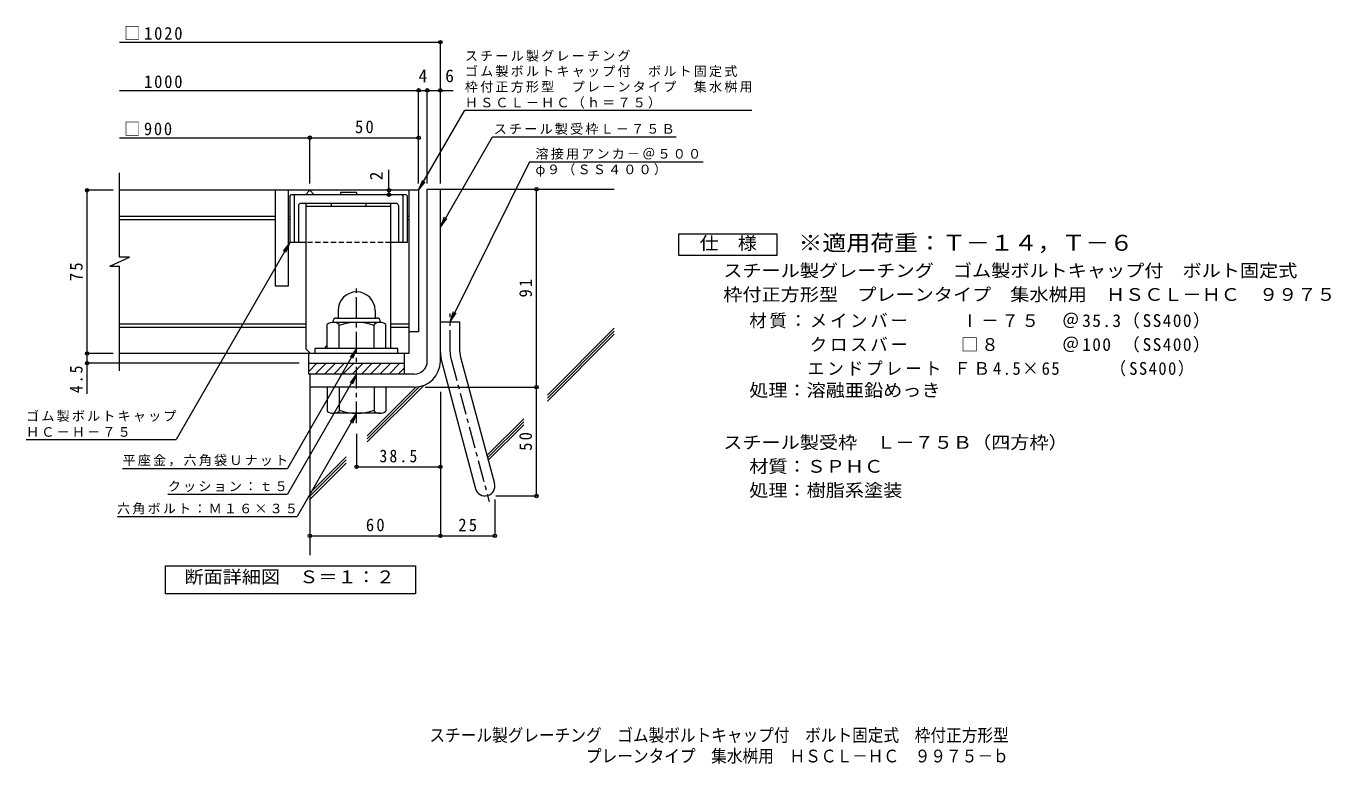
# Model space of a CAD drawing. Units: millimetres on the paper, enlarged 10 times, with parts at other scales. Extents: x -1583 to 1839, y -1939 to 1692.
# Drawn here: x -1162 to 1839, y -1939 to -243 of the extents above; entities that cross this region are included whole.
import ezdxf
from ezdxf.enums import TextEntityAlignment as Align

# ---------------------------------------------------------------- set-up
doc = ezdxf.new("R2010")
doc.units = ezdxf.units.MM
doc.header["$LTSCALE"] = 10
doc.header["$PDMODE"] = 32
doc.header["$PDSIZE"] = 8
for name, pattern in [('CHAIN1', [8, 5, -1, 1, -1]), ('CHAIN2', [12, 9, -1, 1, -1]), ('DASHED1', [1.8, 1.2, -0.6])]:
    doc.linetypes.add(name, pattern=pattern)
for name, color, linetype, lineweight in [('D-1', 2, 'Continuous', 9), ('D-2', 3, 'Continuous', 9), ('D-4', 7, 'Continuous', 9), ('D-5', 7, 'Continuous', 9), ('D-6', 6, 'Continuous', 9), ('D-7', 6, 'Continuous', 9), ('D-8', 4, 'Continuous', 9)]:
    doc.layers.add(name, color=color, linetype=linetype, lineweight=lineweight)
doc.layers.add('F-F_F-Fﾚｲﾔ', color=2, linetype='Continuous')
doc.styles.add('ＭＳ ゴシック', font='')
doc.styles.get('ＭＳ ゴシック').set_extended_font_data('MS Gothic')

msp = doc.modelspace()

# ---------------------------------------------------------------- linework, layer by layer
at = {"layer": 'D-1'}
for p, q in [((-239.21, -617.76), (-209.21, -617.76)), ((-239.21, -1012.76), (-239.21, -617.76)), ((-209.21, -1012.76), (-209.21, -617.76)), ((-444.21, -896.26), (-444.21, -913.76)), ((-359.21, -896.21), (-359.21, -913.76)), ((-469.21, -983.76), (-469.21, -928.95)), ((-456.71, -922.76), (-456.71, -923.76)), ((-347.96, -923.76), (-455.46, -923.76)), ((-447.71, -913.76), (-355.71, -913.76)), ((-441.71, -983.76), (-441.71, -928.95)), ((-361.71, -983.76), (-361.71, -928.95)), ((-346.71, -922.76), (-346.71, -923.76)), ((-334.21, -983.76), (-334.21, -928.95)), ((-209.21, -922.76), (-164.21, -922.76)), ((-164.21, -991.84), (-164.21, -922.76)), ((-306.71, -983.76), (-496.71, -983.76)), ((-496.71, -995.26), (-496.71, -983.76)), ((-306.71, -995.26), (-306.71, -983.76)), ((-511.71, -1017.76), (-291.71, -1017.76)), ((-511.71, -1042.76), (-511.71, -1017.76)), ((-511.71, -1036.44), (-493.02, -1017.76)), ((-496.81, -1042.76), (-471.81, -1017.76)), ((-475.6, -1042.76), (-450.6, -1017.76)), ((-454.38, -1042.76), (-429.38, -1017.76)), ((-433.17, -1042.76), (-408.17, -1017.76)), ((-411.96, -1042.76), (-386.96, -1017.76)), ((-390.74, -1042.76), (-365.74, -1017.76)), ((-369.53, -1042.76), (-344.53, -1017.76)), ((-348.32, -1042.76), (-323.32, -1017.76)), ((-327.11, -1042.76), (-302.11, -1017.76)), ((-291.71, -1042.76), (-291.71, -1017.76)), ((-206.14, -1015.13), (-128.18, -1306.08)), ((-162.67, -1003.48), (-84.71, -1294.44)), ((-269.21, -1042.76), (-511.71, -1042.76)), ((-509.21, -1042.76), (-509.21, -1072.76)), ((-305.89, -1042.76), (-291.71, -1028.57)), ((-269.21, -1072.76), (-509.21, -1072.76)), ((-469.21, -1072.76), (-469.21, -1127.57)), ((-441.71, -1072.76), (-441.71, -1127.57)), ((-361.71, -1072.76), (-361.71, -1127.57)), ((-334.21, -1072.76), (-334.21, -1127.57)), ((-347.96, -1132.76), (-455.46, -1132.76))]:
    msp.add_line(p, q, dxfattribs=at)
at = {"layer": 'D-1', "linetype": 'CHAIN1'}
for p, q in [((-401.71, -1155.62), (-401.71, -837.25)), ((-186.71, -991.83), (-186.71, -903.74)), ((-184.41, -1009.3), (-97.1, -1335.14))]:
    msp.add_line(p, q, dxfattribs=at)
at = {"layer": 'D-1'}
for centre, radius, start, end in [((-401.71, -896.26), 42.5, 90, 180), ((-401.66, -896.21), 42.45, 0, 90), ((-455.46, -944.56), 20.8, 48.6201, 131.38164), ((-447.71, -922.76), 9, 90, 180), ((-401.71, -1043.76), 120, 70.52881, 109.47119), ((-347.96, -944.56), 20.8, 48.61835, 131.37988), ((-355.71, -922.76), 9, 0, 90), ((-269.21, -1012.76), 30, 270, 0), ((-269.21, -1012.76), 60, 270, 0), ((-119.21, -991.83), 90, 180, 195), ((-119.21, -991.84), 45, 180, 195.00002), ((-455.46, -1111.96), 20.8, 228.61835, 311.37988), ((-401.71, -1012.76), 120, 250.52881, 289.47119), ((-347.96, -1111.96), 20.8, 228.6201, 311.38164), ((-106.45, -1300.26), 22.5, 195.00014, 14.99991)]:
    msp.add_arc(centre, radius, start, end, dxfattribs=at)
at = {"layer": 'D-1', "linetype": 'CHAIN2'}
msp.add_arc((-119.21, -991.83), 67.5, 180, 194.99995, dxfattribs=at)
at = {"layer": 'D-2'}
for p, q in [((-946.88, -774.1), (-946.88, -580.26)), ((-259.21, -620.26), (-946.86, -620.26)), ((-589.21, -620.26), (-589.21, -840.26)), ((-559.21, -620.26), (-559.21, -840.26)), ((-281.71, -620.26), (-281.71, -995.26)), ((-259.21, -620.26), (-259.21, -945.26)), ((-589.21, -680.26), (-946.88, -680.26)), ((-589.21, -687.76), (-946.88, -687.76)), ((-555.46, -680.26), (-559.21, -680.26)), ((-555.46, -687.76), (-559.21, -687.76)), ((-281.71, -680.26), (-285.46, -680.26)), ((-281.71, -687.76), (-285.46, -687.76)), ((-968.99, -794.81), (-924.39, -774.1)), ((-924.39, -774.1), (-946.88, -774.1)), ((-968.99, -794.81), (-946.88, -794.81)), ((-946.88, -1035.26), (-946.88, -794.81)), ((-559.21, -840.26), (-589.21, -840.26)), ((-517.96, -927.76), (-946.88, -927.76)), ((-281.71, -927.76), (-322.96, -927.76)), ((-517.96, -935.26), (-946.88, -935.26)), ((-281.71, -935.26), (-322.96, -935.26)), ((-259.21, -945.26), (-281.71, -945.26)), ((-281.71, -995.26), (-946.88, -995.26)), ((-511.71, -1017.76), (-511.71, -995.26)), ((-511.71, -1017.76), (-291.71, -1017.76)), ((-291.71, -1017.76), (-291.71, -995.26))]:
    msp.add_line(p, q, dxfattribs=at)
msp.add_lwpolyline([(-519.2, -630.26), (-509.21, -620.26), (-499.21, -630.26)], dxfattribs=at)
at = {"layer": 'D-4'}
for p, q in [((-946.88, -279.89), (-209.21, -279.89)), ((-209.21, -604.8), (-209.21, -276.89)), ((-259.21, -604.8), (-259.21, -387.59)), ((-239.21, -604.8), (-239.21, -387.59)), ((-946.88, -390.59), (-179.84, -390.59)), ((-946.88, -499.34), (-259.21, -499.34)), ((-509.21, -604.8), (-509.21, -496.34)), ((-327.36, -620.26), (-327.36, -573.35)), ((-961.59, -620.26), (-1024.59, -620.26)), ((-1021.59, -1088.03), (-1021.59, -620.26)), ((-327.36, -630.26), (-327.36, -620.26)), ((11.84, -1322.76), (11.84, -617.76)), ((-961.59, -995.26), (-1024.59, -995.26)), ((-534.21, -1017.76), (-1024.59, -1017.76)), ((-244.21, -1072.76), (14.84, -1072.76)), ((-209.21, -1083.2), (-209.21, -1417.34)), ((-401.71, -1180.29), (-401.71, -1258.94)), ((-401.71, -1255.94), (-209.21, -1255.94)), ((-83.95, -1331.08), (-83.95, -1417.34)), ((-81.45, -1322.76), (14.84, -1322.76)), ((-509.21, -1414.34), (-83.95, -1414.34))]:
    msp.add_line(p, q, dxfattribs=at)
at = {"layer": 'D-4', "color": 2}
for points in [[(339.36, -770.26), (339.36, -720.26), (564.36, -720.26), (564.36, -770.26)], [(-841.2, -1548.1), (-841.2, -1483.1), (-266.2, -1483.1), (-266.2, -1548.1)]]:
    msp.add_lwpolyline(points, close=True, dxfattribs=at)
at = {"layer": 'D-4'}
for p in [(-209.21, -279.89), (-259.21, -390.59), (-239.21, -390.59), (-209.21, -390.59), (-509.21, -499.34), (-259.21, -499.34), (-1021.59, -620.26), (-327.36, -620.26), (-327.36, -630.26), (11.84, -617.76), (-1021.59, -995.26), (-1021.59, -1017.76), (11.84, -1072.76), (-401.71, -1255.94), (-209.21, -1255.94), (11.84, -1322.76), (-509.21, -1414.34), (-209.21, -1414.34), (-83.95, -1414.34)]:
    msp.add_point(p, dxfattribs=at)
at = {"layer": 'D-5'}
for p, q in [((-259.21, -620.26), (-152.78, -435.92)), ((-152.78, -435.92), (507.22, -435.92)), ((-209.21, -704.68), (-89.49, -497.33)), ((-89.49, -497.33), (333.32, -497.33)), ((-4.11, -554.49), (395.41, -554.49)), ((-259.21, -620.26), (-249.64, -597.16)), ((-259.21, -620.26), (-243.99, -600.42)), ((-209.21, -704.68), (-199.64, -681.58)), ((-209.21, -704.68), (-193.99, -684.85)), ((-555.46, -740.26), (-816.86, -1193.03)), ((-555.46, -740.26), (-570.67, -760.09)), ((-555.46, -740.26), (-565.02, -763.36)), ((-186.71, -922.76), (-172.77, -902)), ((-401.71, -983.76), (-560.86, -1259.42)), ((-401.71, -983.76), (-416.93, -1003.59)), ((-401.71, -983.76), (-411.27, -1006.86)), ((-401.71, -1042.76), (-560.86, -1318.42)), ((-401.71, -1042.76), (-416.93, -1062.59)), ((-401.71, -1042.76), (-411.27, -1065.86)), ((-401.71, -1132.76), (-538.58, -1369.83)), ((-401.71, -1132.76), (-416.93, -1152.59)), ((-401.71, -1132.76), (-411.27, -1155.86)), ((-1161.86, -1193.03), (-816.86, -1193.03)), ((-940.09, -1259.42), (-560.86, -1259.42)), ((-835.86, -1318.42), (-560.86, -1318.42)), ((-951.72, -1369.83), (-538.58, -1369.83))]:
    msp.add_line(p, q, dxfattribs=at)
msp.add_lwpolyline([(-4.11, -554.49), (-186.71, -922.76), (-178.62, -899.1)], dxfattribs=at)
at = {"layer": 'D-6'}
for p, q in [((-209.21, -617.76), (190.79, -617.76)), ((36.85, -1090.78), (190.79, -936.84)), ((36.85, -1097.85), (190.79, -943.9)), ((36.85, -1104.92), (190.79, -950.98)), ((-509.21, -1072.76), (-509.21, -1458.91)), ((-377.36, -1198.73), (-247.21, -1068.59)), ((-377.36, -1191.66), (-257.26, -1071.56)), ((-377.36, -1184.59), (-265.41, -1072.64)), ((-102.06, -1229.69), (-17.51, -1145.14)), ((-100.57, -1235.26), (-17.51, -1152.21)), ((-99.07, -1240.84), (-17.51, -1159.28)), ((-509.21, -1316.43), (-425.79, -1233.01)), ((-509.21, -1323.5), (-425.79, -1240.08)), ((-509.21, -1330.57), (-425.79, -1247.15))]:
    msp.add_line(p, q, dxfattribs=at)
at = {"layer": 'D-7'}
for p, q in [((-438.65, -625.26), (-438.65, -630.26)), ((-402.26, -625.26), (-438.65, -625.26)), ((-402.26, -625.26), (-402.26, -630.26)), ((-555.46, -632.76), (-552.95, -630.26)), ((-555.46, -632.76), (-555.46, -740.26)), ((-287.96, -630.26), (-552.95, -630.26)), ((-545.46, -632.76), (-542.95, -630.26)), ((-545.46, -632.76), (-545.46, -740.26)), ((-535.46, -655.26), (-535.46, -740.26)), ((-310.46, -650.26), (-530.46, -650.26)), ((-305.46, -655.26), (-305.46, -740.26)), ((-295.46, -632.76), (-297.96, -630.26)), ((-295.46, -632.76), (-295.46, -740.26)), ((-285.46, -632.76), (-287.96, -630.26)), ((-285.46, -632.76), (-285.46, -740.26)), ((-517.96, -740.26), (-555.46, -740.26)), ((-285.46, -740.26), (-322.96, -740.26))]:
    msp.add_line(p, q, dxfattribs=at)
at = {"layer": 'D-7', "linetype": 'DASHED1'}
msp.add_line((-322.96, -740.26), (-517.96, -740.26), dxfattribs=at)
at = {"layer": 'D-7'}
for centre, start, end in [((-530.46, -655.26), 90, 180), ((-310.46, -655.26), 0, 90)]:
    msp.add_arc(centre, 5, start, end, dxfattribs=at)
at = {"layer": 'D-8'}
for p, q in [((-322.96, -650.26), (-517.96, -650.26)), ((-517.96, -985.26), (-517.96, -650.26)), ((-322.96, -657.76), (-517.96, -657.76)), ((-460.46, -650.26), (-460.46, -657.76)), ((-380.46, -650.26), (-380.46, -657.76)), ((-322.96, -983.76), (-322.96, -650.26)), ((-517.96, -985.26), (-507.96, -995.26))]:
    msp.add_line(p, q, dxfattribs=at)
msp.add_lwpolyline([(-472.96, -983.76), (-472.96, -980.26), (-469.21, -976.51)], dxfattribs=at)

# ---------------------------------------------------------------- texts
at = {"layer": 'D-4', "color": 2, "style": 'ＭＳ ゴシック'}
for s, p in [('4', (-259.21, -380.59)), ('6', (-197.96, -380.59))]:
    msp.add_text(s, height=29.33, dxfattribs=at).set_placement(p, align=Align.BOTTOM_LEFT)
msp.add_text('2', height=29.33, rotation=90, dxfattribs=at).set_placement((-333.36, -597.19), align=Align.BOTTOM_LEFT)
at = {"layer": 'D-4', "color": 2, "style": 'ＭＳ ゴシック', "width": 1.1}
for s, p in [('仕\u3000様', (386.86, -765.26)), ('処理：溶融亜鉛めっき', (501.16, -1103.18)), ('スチール製受枠\u3000Ｌ－７５Ｂ（四方枠）', (441.45, -1223.18)), ('材質：ＳＰＨＣ', (501.16, -1278.18)), ('処理：樹脂系塗装', (501.16, -1333.18)), ('断面詳細図\u3000Ｓ＝１：２', (-797.77, -1532.13))]:
    msp.add_text(s, height=29.33, dxfattribs=at).set_placement(p, align=Align.BOTTOM_LEFT)
at = {"layer": 'D-4', "color": 2, "char_height": 29.33, "attachment_point": 7, "style": 'ＭＳ ゴシック'}
for s, insert in [('\\T1.22;\\W0.95;□1020', (-936.88, -274.84)), ('\\T1.22;\\W0.95;\u30001000', (-936.88, -385.54)), ('\\T1.21;\\W0.95;□900', (-936.88, -494.34)), ('\\T1.27;\\W0.95;50', (-405.46, -489.34)), ('\\T1.16;材質：メインバー\u3000\u3000\\~Ⅰ－７５\u3000＠35.3（SS400）', (501.16, -938.18)), ('\\T1.16;\u3000\u3000\u3000クロスバー\u3000\u3000\\~□８\u3000\u3000\u3000＠100\\~（SS400）', (501.16, -993.18)), ('\\T1.18;\\W0.95;\u3000\u3000\u3000エンドプレート\\~ＦＢ4.5×65\\~\\~\\~\\~\\~（SS400）', (501.16, -1048.18)), ('\\T1.28;\\W0.9;38.5', (-349.21, -1245.94)), ('\\T1.27;\\W0.95;60', (-380.46, -1404.34)), ('\\T1.27;\\W0.95;25', (-167.83, -1404.34))]:
    msp.add_mtext(s, dxfattribs=dict(at, insert=insert))
at = {"layer": 'D-4', "color": 2, "char_height": 29.33, "attachment_point": 7, "rotation": 90, "style": 'ＭＳ ゴシック'}
for s, insert in [('\\T1.27;\\W0.95;75', (-1031.59, -829.01)), ('\\T1.27;\\W0.95;91', (1.84, -866.51)), ('\\T1.27;\\W0.9;4.5', (-1031.59, -1086.58)), ('\\T1.27;\\W0.95;50', (1.84, -1219.01))]:
    msp.add_mtext(s, dxfattribs=dict(at, insert=insert))
at = {"layer": 'D-5', "color": 3, "style": 'ＭＳ ゴシック', "width": 1.1}
msp.add_text('※適用荷重：Ｔ－１４，Ｔ－６', height=36.66, dxfattribs=at).set_placement((614.36, -770.26), align=Align.BOTTOM_LEFT)
at = {"layer": 'D-5', "color": 2, "style": 'ＭＳ ゴシック', "width": 1.1}
for s, p in [('スチール製グレーチング\u3000ゴム製ボルトキャップ付\u3000ボルト固定式', (441.45, -828.18)), ('枠付正方形型\u3000プレーンタイプ\u3000集水桝用\u3000ＨＳＣＬ－ＨＣ\u3000９９７５', (441.45, -883.18))]:
    msp.add_text(s, height=29.33, dxfattribs=at).set_placement(p, align=Align.BOTTOM_LEFT)
at = {"layer": 'D-5', "char_height": 21.99, "attachment_point": 7, "style": 'ＭＳ ゴシック'}
for s, insert in [('\\T1.17;スチール製グレーチング', (-152.78, -324.61)), ('\\T1.17;ゴム製ボルトキャップ付\u3000ボルト固定式', (-152.78, -360.18)), ('\\T1.17;枠付正方形型\u3000プレーンタイプ\u3000集水桝用', (-152.78, -395.76)), ('\\T1.17;ＨＳＣＬ－ＨＣ（ｈ＝７５）', (-152.78, -432.4)), ('\\T1.17;スチール製受枠Ｌ－７５Ｂ', (-86.37, -492.57)), ('\\T1.17;溶接用アンカ－＠５００', (9.54, -549.83)), ('\\T1.17;φ９（ＳＳ４００）', (9.54, -589.15)), ('\\T1.17;ゴム製ボルトキャップ', (-1161.86, -1152.68)), ('\\T1.17;ＨＣ－Ｈ－７５', (-1161.86, -1186.99)), ('\\T1.17;平座金，六角袋Ｕナット', (-940.09, -1254.76)), ('\\T1.17;クッション：ｔ５', (-835.86, -1313.76)), ('\\T1.17;六角ボルト：Ｍ１６×３５', (-952.65, -1365.18))]:
    msp.add_mtext(s, dxfattribs=dict(at, insert=insert))
at = {"layer": 'F-F_F-Fﾚｲﾔ', "style": 'ＭＳ ゴシック', "width": 0.9}
for s, p in [('スチール製グレーチング\u3000ゴム製ボルトキャップ付\u3000ボルト固定式\u3000枠付正方形型', (-234.36, -1896.1)), ('プレーンタイプ\u3000集水桝用\u3000ＨＳＣＬ－ＨＣ\u3000９９７５－ｂ', (125.64, -1944))]:
    msp.add_text(s, height=29.33, dxfattribs=at).set_placement(p, align=Align.BOTTOM_LEFT)

doc.saveas('drawing.dxf')
